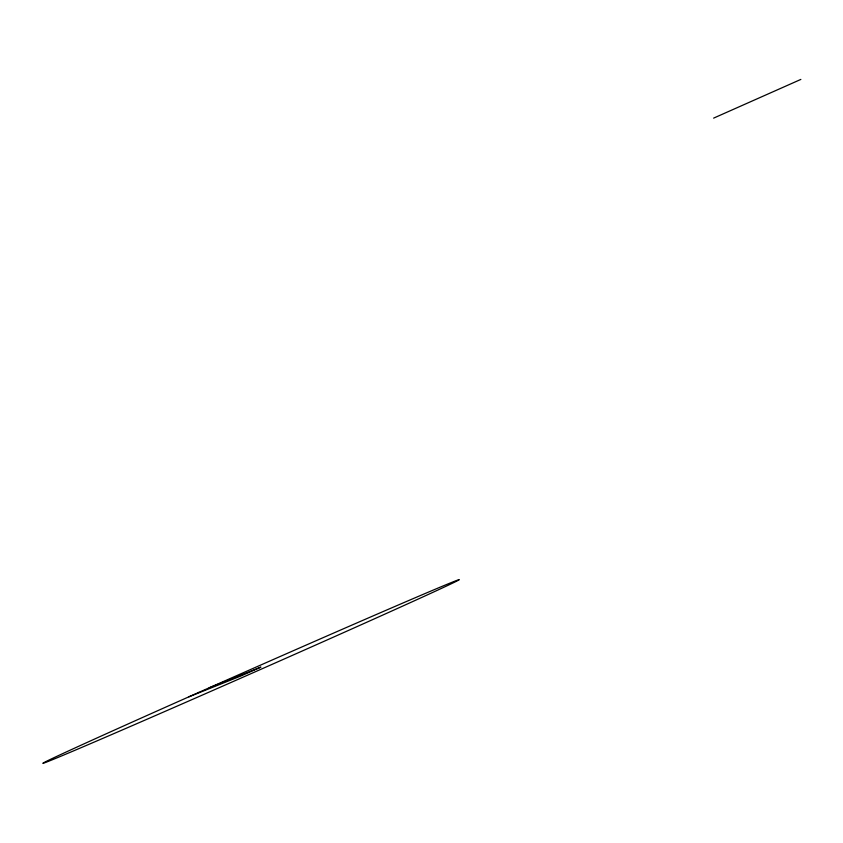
<?xml version="1.0" encoding="UTF-8"?>
<svg xmlns="http://www.w3.org/2000/svg" width="843" height="843" viewBox="0 0 843 843"><rect width="100%" height="100%" fill="white"/><g stroke="black" fill="none" stroke-linecap="round" stroke-linejoin="round"><path stroke-width="1.26" d="M713.621 118.125L800.85 79.421M209.106 687.846L260.898 667.108L240.687 676.075L188.895 696.813M198.832 692.398L172.899 703.926A228.042 1.992 -23.8 0 0 108.283 736.023A228.042 1.992 -23.8 0 0 449.15 584.789A228.042 1.992 -23.8 0 0 225.65 680.522L198.832 692.398"/></g></svg>
